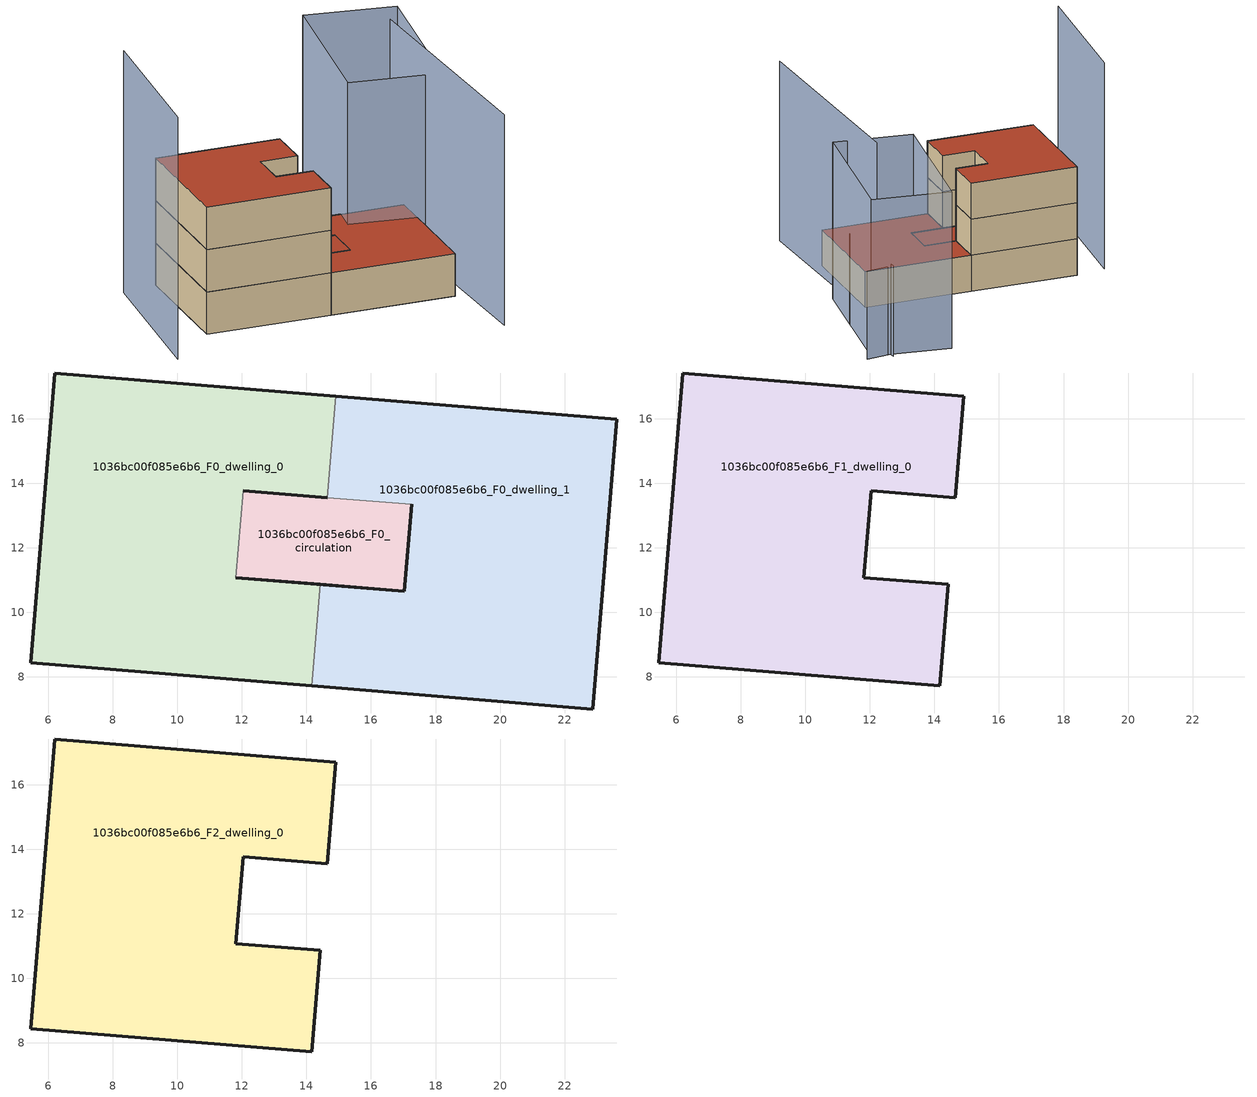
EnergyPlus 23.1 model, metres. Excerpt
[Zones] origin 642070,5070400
1036bc00f085e6b6_F0_dwelling_0
 floor ground (EU_floor_Construction): 14.17,7.72 14.43,10.86 11.82,11.08 12.04,13.77 14.65,13.56 14.91,16.7 6.2,17.41 5.47,8.43 z0
 wall outside (EU_wall_Construction): 11.82,11.08 14.43,10.86 / 14.17,7.72 5.47,8.43 6.2,17.41 14.91,16.7 / 14.65,13.56 12.04,13.77 z0:3
 wall to 1036bc00f085e6b6_F0_dwelling_1 (EU_wall_Construction): 14.91,16.7 14.65,13.56 / 14.43,10.86 14.17,7.72 z0:3
 wall to 1036bc00f085e6b6_F0_circulation (EU_wall_Construction): 12.04,13.77 11.82,11.08 z0:3
1036bc00f085e6b6_F0_dwelling_1
 floor ground (EU_floor_Construction): 22.87,7.01 23.61,15.99 14.91,16.7 14.65,13.56 17.26,13.34 17.04,10.65 14.43,10.86 14.17,7.72 z0
 wall outside (EU_wall_Construction): 14.43,10.86 17.04,10.65 17.26,13.34 / 14.91,16.7 23.61,15.99 22.87,7.01 14.17,7.72 z0:3
 wall to 1036bc00f085e6b6_F0_circulation (EU_wall_Construction): 17.26,13.34 14.65,13.56 z0:3
 roof outside (EU_roof_Construction): 23.61,15.99 22.87,7.01 14.17,7.72 14.43,10.86 17.04,10.65 17.26,13.34 14.65,13.56 14.91,16.7 z3
1036bc00f085e6b6_F0_circulation
 floor ground (EU_floor_Construction): 17.04,10.65 17.26,13.34 12.04,13.77 11.82,11.08 z0
 wall outside (EU_wall_Construction): 12.04,13.77 14.65,13.56 / 17.26,13.34 17.04,10.65 11.82,11.08 z0:3
 roof outside (EU_roof_Construction): 17.26,13.34 17.04,10.65 11.82,11.08 12.04,13.77 z3
1036bc00f085e6b6_F1_dwelling_0
 floor to 1036bc00f085e6b6_F0_dwelling_0 (EU_floor_Construction): 14.17,7.72 14.43,10.86 11.82,11.08 12.04,13.77 14.65,13.56 14.91,16.7 6.2,17.41 5.47,8.43 z3
 wall outside (EU_wall_Construction): 14.91,16.7 14.65,13.56 12.04,13.77 11.82,11.08 14.43,10.86 14.17,7.72 5.47,8.43 6.2,17.41 14.91,16.7 z3:6
1036bc00f085e6b6_F2_dwelling_0
 floor to 1036bc00f085e6b6_F1_dwelling_0 (EU_floor_Construction): 14.17,7.72 14.43,10.86 11.82,11.08 12.04,13.77 14.65,13.56 14.91,16.7 6.2,17.41 5.47,8.43 z6
 wall outside (EU_wall_Construction): 14.91,16.7 14.65,13.56 12.04,13.77 11.82,11.08 14.43,10.86 14.17,7.72 5.47,8.43 6.2,17.41 14.91,16.7 z6:9
 roof outside (EU_roof_Construction): 14.91,16.7 14.65,13.56 12.04,13.77 11.82,11.08 14.43,10.86 14.17,7.72 5.47,8.43 6.2,17.41 z9
shading: 23.53,1.14 24.1,18.92 z0:14.9; 18.82,14.62 21.29,26.12 / 21.29,26.12 27.52,24.79 / 27.52,24.79 25.05,13.28 / 25.05,13.28 18.82,14.62 z0:13; 26.14,18.35 25.99,25.52 z0:7.5; 28.04,25.12 21.15,24.88 z0:7.3; 3.78,17.2 1.9,5.57 z0:17.1
[Building]
EU S2 Campaign: North Axis=0; Terrain=City; Solar Distribution=FullExterior
[Site:Location]
Lyon-Bron: Latitude=45.75; Longitude=5; Time Zone=1; Elevation=198
[SizingPeriod:WeatherFileDays]
AnnualSizingPeriod: Begin Month=1; Begin Day of Month=1; End Month=12; End Day of Month=31; Day of Week for Start Day=Monday; Use Weather File Daylight Saving Period=No; Use Weather File Rain and Snow Indicators=No
[MATERIAL]
EU_InternalMass_Material: Roughness=MediumRough; Thickness=0.1; Conductivity=1; Density=1800; Specific Heat=900; Thermal Absorptance=0.9; Solar Absorptance=0.7; Visible Absorptance=0.7
[MATERIAL:NOMASS] Roughness=MediumRough; Thermal Absorptance=0.9; Solar Absorptance=0.7; Visible Absorptance=0.7
Name | Thermal Resistance
EU_wall_NoMass | 0.87146
EU_roof_NoMass | 0.842276
EU_floor_NoMass | 0.496999
[CONSTRUCTION]
EU_wall_Construction: EU_wall_NoMass
EU_roof_Construction: EU_roof_NoMass
EU_floor_Construction: EU_floor_NoMass
EU_InternalMass_Construction: EU_InternalMass_Material
[ZONE] Type=1; Multiplier=1; Ceiling Height=autocalculate; Floor Area=autocalculate; Part of Total Floor Area=Yes
Name | Volume
1036bc00f085e6b6_F0_dwelling_0; 1036bc00f085e6b6_F1_dwelling_0; 1036bc00f085e6b6_F2_dwelling_0 | 214.802
1036bc00f085e6b6_F0_dwelling_1 | 214.801
1036bc00f085e6b6_F0_circulation | 42.4878
[INTERNALMASS] Construction=EU_InternalMass_Construction
Name | Zone or ZoneList | Surface Area
1036bc00f085e6b6_F0_dwelling_0_EU_InternalMass | 1036bc00f085e6b6_F0_dwelling_0 | 71.6024
1036bc00f085e6b6_F0_dwelling_1_EU_InternalMass | 1036bc00f085e6b6_F0_dwelling_1 | 71.6024
1036bc00f085e6b6_F1_dwelling_0_EU_InternalMass | 1036bc00f085e6b6_F1_dwelling_0 | 156.883
1036bc00f085e6b6_F2_dwelling_0_EU_InternalMass | 1036bc00f085e6b6_F2_dwelling_0 | 156.883
[OTHEREQUIPMENT] Fuel Type=Electricity; Design Level Calculation Method=Watts/Area; Power per Zone Floor Area=1; Fraction Latent=0; Fraction Radiant=0; Fraction Lost=0; Carbon Dioxide Generation Rate=0; EndUse Subcategory=EU_Step8_InternalGains
Name | Zone or ZoneList or Space or SpaceList | Schedule
EU_Step8_InternalGain_1036bc00f085e6b6_F0_dwelling_0_f000 | 1036bc00f085e6b6_F0_dwelling_0 | EU_Step8_GainSchedule_1036bc00f085e6b6_F0_dwelling_0_f000
EU_Step8_InternalGain_1036bc00f085e6b6_F0_dwelling_1_f000 | 1036bc00f085e6b6_F0_dwelling_1 | EU_Step8_GainSchedule_1036bc00f085e6b6_F0_dwelling_1_f000
EU_Step8_InternalGain_1036bc00f085e6b6_F1_dwelling_0_f000 | 1036bc00f085e6b6_F1_dwelling_0 | EU_Step8_GainSchedule_1036bc00f085e6b6_F1_dwelling_0_f000
EU_Step8_InternalGain_1036bc00f085e6b6_F2_dwelling_0_f000 | 1036bc00f085e6b6_F2_dwelling_0 | EU_Step8_GainSchedule_1036bc00f085e6b6_F2_dwelling_0_f000
[ZONEINFILTRATION:DESIGNFLOWRATE]
EU_Circulation_Infiltration_1036bc00f085e6b6_F0_circulation: Zone or ZoneList or Space or SpaceList=1036bc00f085e6b6_F0_circulation; Schedule=EU_AlwaysOn; Design Flow Rate Calculation Method=Flow/Area; Flow Rate per Floor Area=0.0005; Constant Term Coefficient=1; Temperature Term Coefficient=0; Velocity Term Coefficient=0; Velocity Squared Term Coefficient=0
[ZONEVENTILATION:DESIGNFLOWRATE] Schedule=EU_AlwaysOn; Design Flow Rate Calculation Method=AirChanges/Hour; Air Changes per Hour=0.425; Ventilation Type=Natural; Fan Pressure Rise=0; Fan Total Efficiency=1; Constant Term Coefficient=1; Temperature Term Coefficient=0; Velocity Term Coefficient=0; Velocity Squared Term Coefficient=0; Minimum Indoor Temperature=-100; Maximum Indoor Temperature=100; Delta Temperature=-100; Minimum Outdoor Temperature=-100; Maximum Outdoor Temperature=100; Maximum Wind Speed=40
Name | Zone or ZoneList or Space or SpaceList
EU_ConstantAir_1036bc00f085e6b6_F0_dwelling_0 | 1036bc00f085e6b6_F0_dwelling_0
EU_ConstantAir_1036bc00f085e6b6_F0_dwelling_1 | 1036bc00f085e6b6_F0_dwelling_1
EU_ConstantAir_1036bc00f085e6b6_F1_dwelling_0 | 1036bc00f085e6b6_F1_dwelling_0
EU_ConstantAir_1036bc00f085e6b6_F2_dwelling_0 | 1036bc00f085e6b6_F2_dwelling_0
[HVACTEMPLATE:THERMOSTAT] Constant Heating Setpoint=20; Constant Cooling Setpoint=50
EU_HeatOnly_1036bc00f085e6b6_F0_dwelling_0; EU_HeatOnly_1036bc00f085e6b6_F0_dwelling_1; EU_HeatOnly_1036bc00f085e6b6_F1_dwelling_0; EU_HeatOnly_1036bc00f085e6b6_F2_dwelling_0
[HVACTEMPLATE:ZONE:IDEALLOADSAIRSYSTEM] System Availability Schedule=EU_AlwaysOn; Maximum Heating Supply Air Temperature=50; Minimum Cooling Supply Air Temperature=13; Maximum Heating Supply Air Humidity Ratio=0.0156; Minimum Cooling Supply Air Humidity Ratio=0.0077; Heating Limit=NoLimit; Cooling Limit=NoLimit; Heating Availability Schedule=EU_AlwaysOn; Cooling Availability Schedule=EU_CoolingOff; Dehumidification Control Type=ConstantSensibleHeatRatio; Cooling Sensible Heat Ratio=0.7; Dehumidification Setpoint=60; Humidification Control Type=None; Humidification Setpoint=30; Outdoor Air Method=None; Outdoor Air Flow Rate per Person=0.00944; Outdoor Air Flow Rate per Zone Floor Area=0; Outdoor Air Flow Rate per Zone=0; Demand Controlled Ventilation Type=None; Outdoor Air Economizer Type=NoEconomizer; Heat Recovery Type=None; Sensible Heat Recovery Effectiveness=0.7; Latent Heat Recovery Effectiveness=0.65
Name | Template Thermostat
1036bc00f085e6b6_F0_dwelling_0 | EU_HeatOnly_1036bc00f085e6b6_F0_dwelling_0
1036bc00f085e6b6_F0_dwelling_1 | EU_HeatOnly_1036bc00f085e6b6_F0_dwelling_1
1036bc00f085e6b6_F1_dwelling_0 | EU_HeatOnly_1036bc00f085e6b6_F1_dwelling_0
1036bc00f085e6b6_F2_dwelling_0 | EU_HeatOnly_1036bc00f085e6b6_F2_dwelling_0
[SIZING:ZONE] Zone Cooling Design Supply Air Temperature Input Method=SupplyAirTemperature; Zone Cooling Design Supply Air Temperature=13; Zone Heating Design Supply Air Temperature Input Method=SupplyAirTemperature; Zone Heating Design Supply Air Temperature=50; Zone Cooling Design Supply Air Humidity Ratio=0.008; Zone Heating Design Supply Air Humidity Ratio=0.008; Cooling Design Air Flow Method=DesignDay; Cooling Design Air Flow Rate=0; Cooling Minimum Air Flow per Zone Floor Area=0.000762; Cooling Minimum Air Flow=0; Cooling Minimum Air Flow Fraction=0.2; Heating Design Air Flow Method=DesignDay; Heating Design Air Flow Rate=0; Heating Maximum Air Flow per Zone Floor Area=0.002032; Heating Maximum Air Flow=0.141576; Heating Maximum Air Flow Fraction=0.3; Account for Dedicated Outdoor Air System=No; Dedicated Outdoor Air System Control Strategy=NeutralSupplyAir; Dedicated Outdoor Air Low Setpoint Temperature for Design=autosize; Dedicated Outdoor Air High Setpoint Temperature for Design=autosize; Zone Load Sizing Method=Sensible Load Only No Latent Load; Zone Latent Cooling Design Supply Air Humidity Ratio Input Method=HumidityRatioDifference; Zone Cooling Design Supply Air Humidity Ratio Difference=0.005; Zone Latent Heating Design Supply Air Humidity Ratio Input Method=HumidityRatioDifference; Zone Humidification Design Supply Air Humidity Ratio Difference=0.005
1036bc00f085e6b6_F0_dwelling_0; 1036bc00f085e6b6_F0_dwelling_1; 1036bc00f085e6b6_F1_dwelling_0; 1036bc00f085e6b6_F2_dwelling_0
[SCHEDULE:CONSTANT]
Name | Hourly Value
EU_AlwaysOn | 1
EU_CoolingOff | 0
[SCHEDULE:FILE] Column Number=1; Rows to Skip at Top=0; Number of Hours of Data=8760; Column Separator=Comma; Interpolate to Timestep=No; Minutes per Item=60; Adjust Schedule for Daylight Savings=Yes
Name | File
EU_Step8_GainSchedule_1036bc00f085e6b6_F0_dwelling_0_f000 | ../../schedules/1036bc00f085e6b6/1036bc00f085e6b6_F0_dwelling_0_f000_gain.csv
EU_Step8_GainSchedule_1036bc00f085e6b6_F0_dwelling_1_f000 | ../../schedules/1036bc00f085e6b6/1036bc00f085e6b6_F0_dwelling_1_f000_gain.csv
EU_Step8_GainSchedule_1036bc00f085e6b6_F1_dwelling_0_f000 | ../../schedules/1036bc00f085e6b6/1036bc00f085e6b6_F1_dwelling_0_f000_gain.csv
EU_Step8_GainSchedule_1036bc00f085e6b6_F2_dwelling_0_f000 | ../../schedules/1036bc00f085e6b6/1036bc00f085e6b6_F2_dwelling_0_f000_gain.csv
